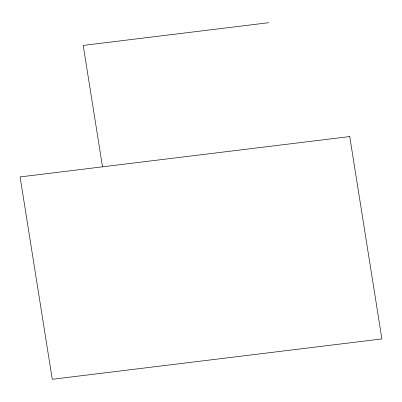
<?xml version="1.0" encoding="UTF-8"?>
<svg xmlns="http://www.w3.org/2000/svg" width="402" height="402" viewBox="0 0 402 402"><rect width="100%" height="100%" fill="white"/><g stroke="black" fill="none" stroke-linecap="round" stroke-linejoin="round"><path stroke-width="0.6" d="M268.631 22.708L83.209 45.416L102.51 166.835M349.735 136.559L20.1 176.925L52.265 379.292L381.9 338.926L349.735 136.559"/></g></svg>
